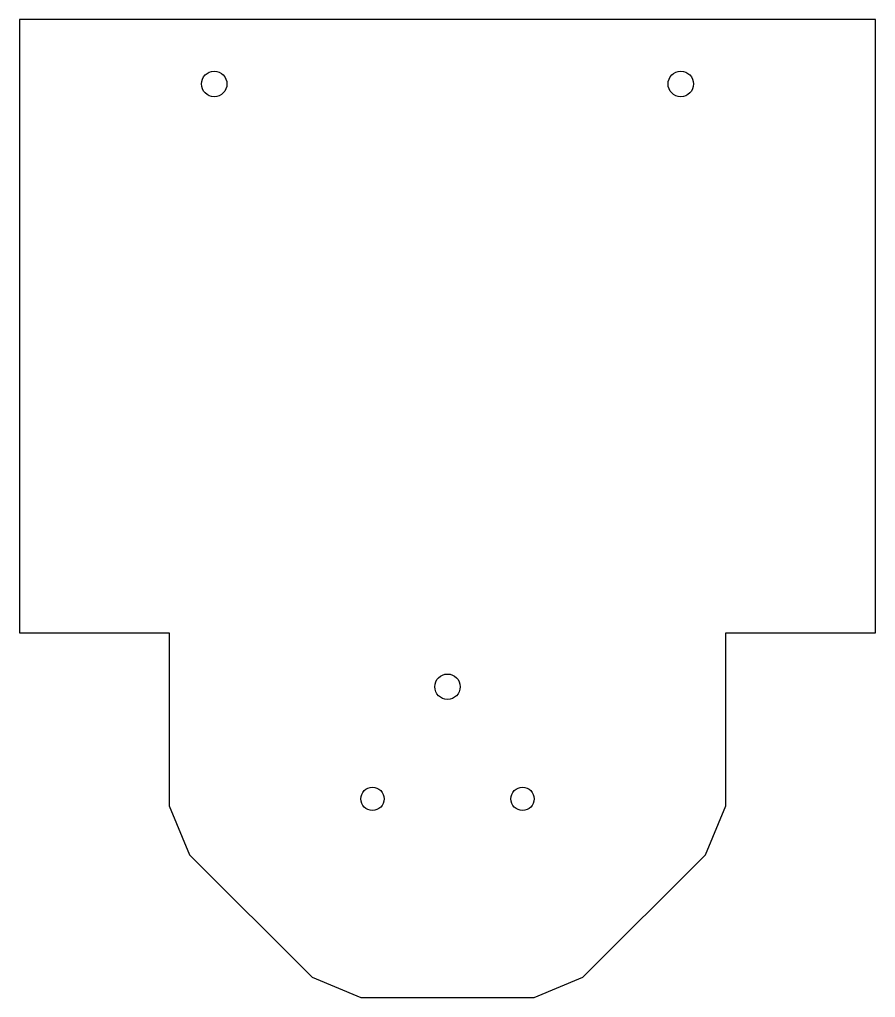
# Model space of a CAD drawing. Header units: millimetres. Extents: x 0 to 84, y -53.7 to 42.3.
import ezdxf

# ---------------------------------------------------------------- set-up
doc = ezdxf.new("R2010")
doc.units = ezdxf.units.MM
doc.layers.get('0').update_dxf_attribs({"linetype": 'CONTINUOUS'})

msp = doc.modelspace()

# ---------------------------------------------------------------- linework, layer by layer
msp.add_lwpolyline([(28.703, -51.705), (33.5, -53.692), (50.5, -53.692), (55.296, -51.705), (67.317, -39.684), (69.304, -34.887), (69.304, -17.887), (84, -17.887), (84, 42.308), (0, 42.308), (0, -17.887), (14.695, -17.887), (14.695, -34.887), (16.682, -39.684)], close=True)
for centre, radius in [((19.104, 35.984), 1.25), ((64.896, 35.983), 1.25), ((42, -23.192), 1.25), ((34.633, -34.2), 1.143), ((49.365, -34.2), 1.143)]:
    msp.add_circle(centre, radius)

doc.saveas('drawing.dxf')
